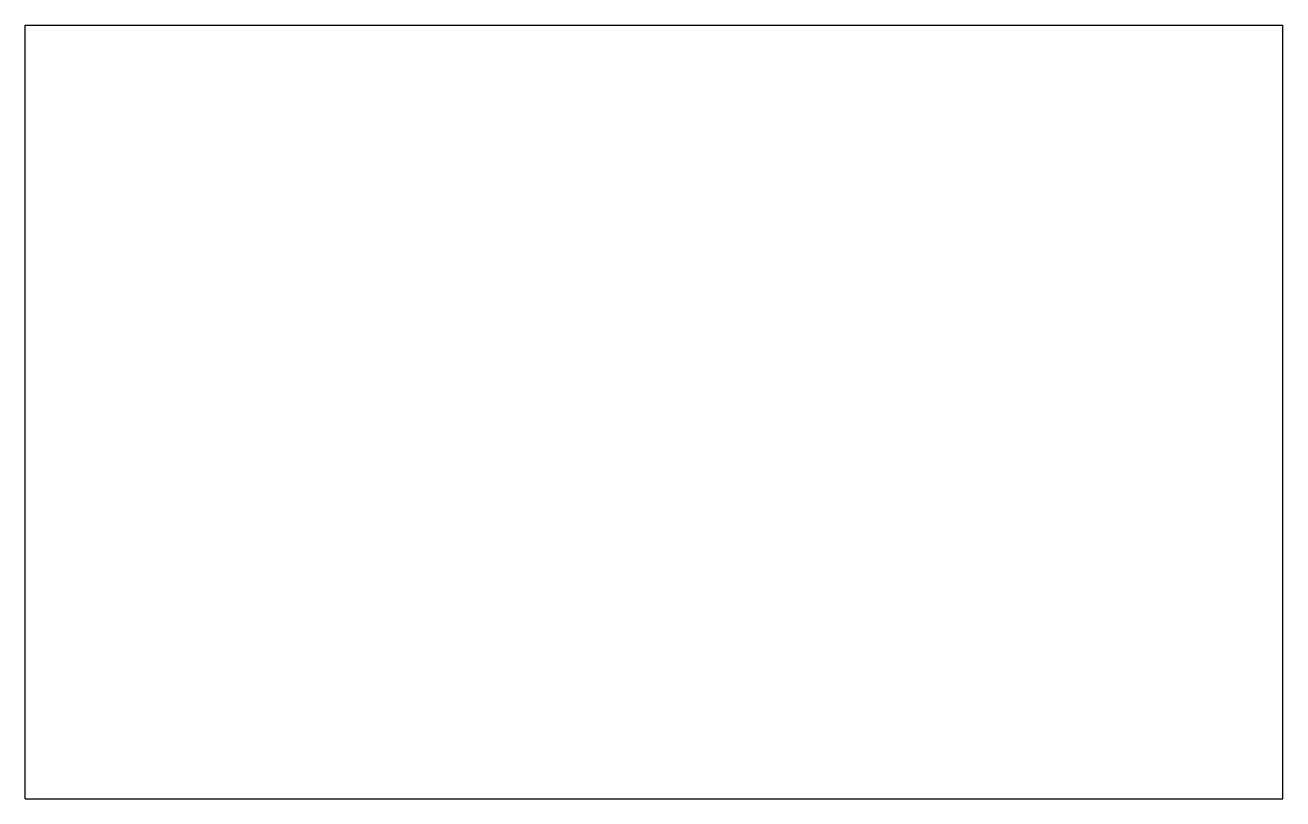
# Model space of a CAD drawing. Header units: inches. Extents: x 0 to 13, y 0 to 8.
import ezdxf

# ---------------------------------------------------------------- set-up
doc = ezdxf.new("R2010")
doc.units = ezdxf.units.IN
doc.header["$MEASUREMENT"] = 0
doc.layers.add('CUT', color=7, linetype='Continuous')

msp = doc.modelspace()

# ---------------------------------------------------------------- linework, layer by layer
at = {"layer": 'CUT'}
for p, q in [((0, 0), (0, 8)), ((0, 8), (13, 8)), ((13, 0), (13, 8)), ((0, 0), (13, 0))]:
    msp.add_line(p, q, dxfattribs=at)

doc.saveas('drawing.dxf')
